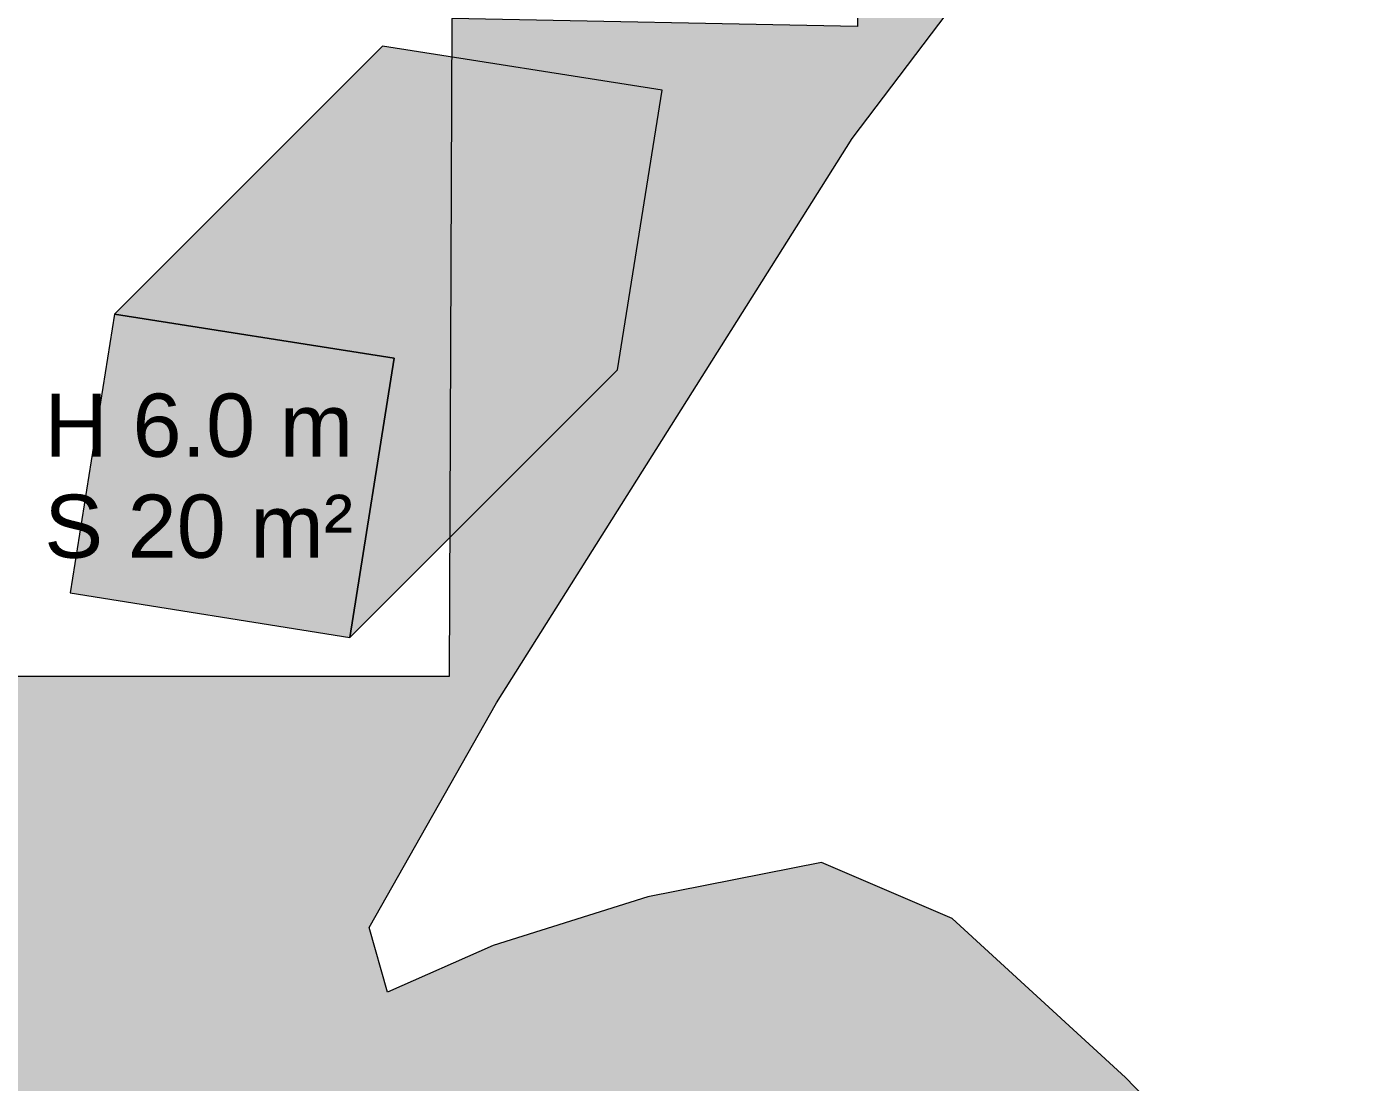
# Model space of a CAD drawing. Header units: metres. Extents: x 0 to 957, y 0 to 971.
# Drawn here: x 79.38 to 100.7, y 920.61 to 937.32 of the extents above; entities that cross this region are included whole.
import ezdxf

# ---------------------------------------------------------------- set-up
doc = ezdxf.new("R2010")
doc.units = ezdxf.units.M
doc.header["$MEASUREMENT"] = 0
for name, color, linetype, lineweight, true_color in [('TPX_BUILDING_AREAS_TEXT', 7, 'CONTINUOUS', 0, 0x000000), ('TPX_BUILDING_HEIGHTS_TEXT', 7, 'CONTINUOUS', 0, 0x000000), ('TPX_BUILDINGS', 7, 'CONTINUOUS', 0, 0x000000), ('TPX_BUILDINGS_HATCH', 7, 'CONTINUOUS', 0, 0xf0f0f0), ('TPX_BUILDINGS_SHADOWS_HATCH', 7, 'CONTINUOUS', 0, 0x000000), ('TPX_BUILDINGS_SHADOWS_OUTLINES', 7, 'CONTINUOUS', 0, 0x000000), ('TPX_WATERWAYS', 7, 'CONTINUOUS', 0, 0x7aafdf), ('TPX_WATERWAYS_HATCH', 7, 'CONTINUOUS', 0, 0x7aafdf)]:
    doc.layers.add(name, color=color, linetype=linetype, lineweight=lineweight, true_color=true_color)
doc.styles.add('TPX_TEXTE', font='arial.ttf')

msp = doc.modelspace()

# ---------------------------------------------------------------- hatches: boundary and pattern name
at = {"layer": 'TPX_BUILDINGS_HATCH'}
msp.add_hatch(color=256, dxfattribs=at).paths.add_polyline_path([(80.771, 932.773), (80.068, 928.357), (84.494, 927.65), (85.196, 932.077), (80.771, 932.773)])
at = {"layer": 'TPX_BUILDINGS_SHADOWS_HATCH'}
msp.add_hatch(color=256, dxfattribs=at).paths.add_polyline_path([(85.013, 937.016), (80.771, 932.773), (85.196, 932.077), (84.494, 927.65), (88.736, 931.893), (89.439, 936.319), (85.013, 937.016)])
at = {"layer": 'TPX_WATERWAYS_HATCH'}
h = msp.add_hatch(color=256, dxfattribs=at)
h.paths.add_polyline_path([(0, 695.321), (0, 677.38), (3.922, 672.978), (6.792, 667.785), (10.865, 663.213), (17.862, 657.139), (22.84, 654.087), (24.914, 652.715), (28.709, 650.207), (35.793, 646.116), (42.44, 642.472), (49.002, 637.931), (54.224, 633.348), (59.334, 630.173), (65.853, 627.107), (72.322, 625.837), (78.683, 626.286), (82.741, 628.165), (89.49, 635.183), (93.257, 639.681), (97.189, 643.456), (98.891, 647.164), (100.455, 650.563), (104.584, 656.897), (105.911, 660.497), (110.813, 665.527), (116.973, 668.051), (125.896, 669.085), (134.434, 667.019), (143.582, 664.527), (151.278, 664.453), (155.365, 666.398), (164.461, 667.508), (172.363, 670.969), (179.608, 677.783), (184.855, 683.928), (188.149, 693.019), (186.902, 698.717), (184.312, 708.208), (183.845, 713.466), (187.188, 719.63), (194.432, 726.366), (213.629, 743.74), (222.757, 757.253), (229.42, 766.312), (242.144, 776.432), (251.709, 781.594), (259.497, 782.119), (267.391, 783.772), (271.999, 786.134), (283.621, 790.157), (292.252, 796.78), (308.425, 814.194), (312.625, 820.007), (315.984, 825.916), (313.596, 831.447), (303.009, 833.521), (298.472, 836.635), (296.521, 840.81), (295.91, 845.061), (295.3, 849.312), (293.715, 852.763), (289.154, 855.345), (281.572, 858.277), (279.519, 856.878), (278.548, 853.395), (276.625, 849.556), (273.537, 847.923), (269.92, 848.146), (269.324, 844.882), (226.808, 852.626), (228.615, 862.44), (224.486, 863.189), (225.022, 866.132), (213.21, 868.284), (214.21, 873.739), (191.284, 877.904), (189.719, 869.373), (152.391, 876.158), (153.472, 882.034), (150.989, 884.695), (148.117, 886.74), (143.995, 890.083), (139.129, 891.77), (133.956, 894.446), (130.338, 896.487), (126.811, 899.125), (124.263, 902.885), (121.811, 905.779), (118.44, 906.62), (114.7, 906.955), (111.216, 908.031), (107.729, 910.768), (103.33, 914.291), (100.113, 917.226), (96.776, 920.683), (94.034, 923.203), (91.965, 924.087), (89.212, 923.548), (86.764, 922.773), (85.091, 922.036), (84.804, 923.058), (86.82, 926.619), (92.448, 935.554), (98.333, 943.323), (92.56, 943.29), (92.532, 937.327), (86.109, 937.455), (86.067, 927.036), (76.102, 927.032), (75.845, 937.232), (74.802, 937.242), (73.213, 937.268), (73.266, 918.801), (71.243, 915.518), (70.268, 912.601), (70.298, 906.737), (73.318, 893.241), (74.675, 881.9), (75.018, 871.733), (75.202, 855.914), (69.917, 855.843), (70.137, 848.836), (67.848, 848.769), (67.876, 844.723), (61.587, 844.761), (61.593, 832.302), (54.575, 832.214), (54.29, 826.431), (42.314, 821.469), (30.202, 812.286), (20.677, 802.224), (14.554, 794.701), (14.333, 789.538), (10.831, 785.703), (9.048, 780.466), (8.797, 772.289), (11.964, 768.046), (15.975, 763.098), (18.854, 755.755), (21.466, 748.669), (22.981, 744.875), (24.915, 740.911), (26.06, 734.515), (25.381, 730.565), (22.633, 726.556), (18.787, 721.794), (13.223, 715.551), (9.741, 710.896), (2.184, 700.483), (0, 695.321)])
h.paths.add_polyline_path([(39.474, 781.782), (39.919, 788.273), (41.859, 791.857), (47.902, 793.196), (56.106, 793.117), (61.731, 791.667), (65.262, 790.602), (69.602, 788.876), (72.714, 788.968), (77.783, 784.486), (81.277, 779.498), (80.548, 771.281), (80.341, 768.722), (78.122, 764.909), (76.357, 758.541), (74.48, 754.38), (69.615, 752.21), (60.192, 750.937), (56.433, 753.289), (52.407, 758.726), (48.373, 763.287), (43.728, 769.15), (42.281, 775.027), (39.474, 781.782)], flags=16)

# ---------------------------------------------------------------- linework, layer by layer
at = {"layer": 'TPX_BUILDINGS', "elevation": 0.042}
msp.add_lwpolyline([(80.771, 932.773), (80.068, 928.357), (84.494, 927.65), (85.196, 932.077)], close=True, dxfattribs=at)
at = {"layer": 'TPX_BUILDINGS_SHADOWS_OUTLINES', "elevation": 0.039}
msp.add_lwpolyline([(85.013, 937.016), (80.771, 932.773), (85.196, 932.077), (84.494, 927.65), (88.736, 931.893), (89.439, 936.319)], close=True, dxfattribs=at)
at = {"layer": 'TPX_WATERWAYS', "elevation": 0.006}
msp.add_lwpolyline([(100.113, 917.226), (96.776, 920.683), (94.034, 923.203), (91.965, 924.087), (89.212, 923.548), (86.764, 922.773), (85.091, 922.036), (84.804, 923.058), (86.82, 926.619), (92.448, 935.554), (98.333, 943.323), (92.56, 943.29), (92.532, 937.327), (86.109, 937.455), (86.067, 927.036), (76.102, 927.032), (75.845, 937.232), (74.802, 937.242), (73.213, 937.268), (73.266, 918.801)], dxfattribs=at)

# ---------------------------------------------------------------- texts
at = {"layer": 'TPX_BUILDING_AREAS_TEXT', "style": 'TPX_TEXTE'}
msp.add_text('S 20 m²', height=1, dxfattribs=at).set_placement((79.658, 928.914, 0.045))
at = {"layer": 'TPX_BUILDING_HEIGHTS_TEXT', "style": 'TPX_TEXTE'}
msp.add_text('H 6.0 m', height=1, dxfattribs=at).set_placement((79.658, 930.514, 0.045))

doc.saveas('drawing.dxf')
